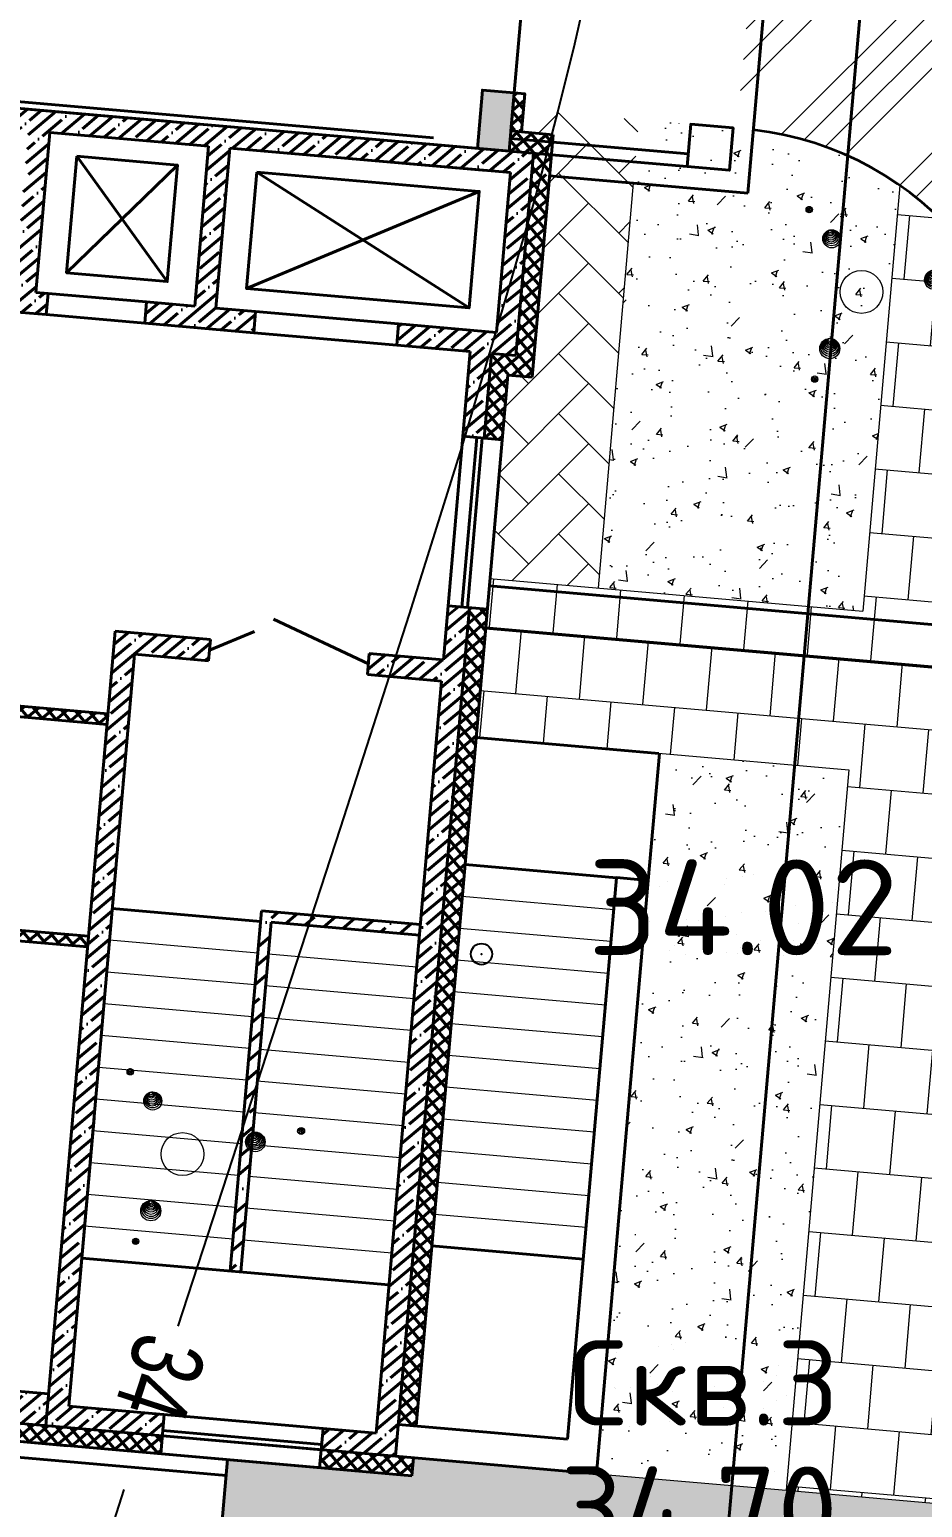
# Model space of a CAD drawing. Extents: x 8328 to 1441992, y -7354 to 642460.
# Drawn here: x 1441914.02 to 1441922.42, y 642247.84 to 642261.74 of the extents above; entities that cross this region are included whole.
import ezdxf

# ---------------------------------------------------------------- set-up
doc = ezdxf.new("R2010")
doc.units = 0
doc.header["$MEASUREMENT"] = 0
doc.header["$PDMODE"] = 32
doc.header["$PDSIZE"] = 0.2
doc.linetypes.add('CENTER', pattern=[20, 15, -1.7, 1.6, -1.7])
doc.linetypes.add('CONTI', pattern=[0])
for name, color, linetype, lineweight in [('01 - здание', 1, 'Continuous', 40), ('01-Контур', 1, 'Continuous', 40), ('02-Проезд', 5, 'Continuous', 35), ('10-Газон', 80, 'Continuous', 35), ('11-Штрих-тротуар', 40, 'Continuous', 15), ('19-дренаж', 6, 'Continuous', 40), ('19-канальяК1', 25, 'Continuous', 40), ('19-скважины', 7, 'Continuous', 30)]:
    doc.layers.add(name, color=color, linetype=linetype, lineweight=lineweight)
for name, color, linetype in [('GOR_BDEFAULT', 212, 'CONTI'), ('PI_OTD', 172, 'CONTI'), ('PI_STDEFAULT', 6, 'CONTI')]:
    doc.layers.add(name, color=color, linetype=linetype)
doc.styles.add('SHRFT', font='TXT', dxfattribs={"width": 0.9})
doc.styles.get("Standard").update_dxf_attribs({"font": 'txt.shx'})
doc.linetypes.add('Дренаж-Д', pattern='A,20,-4,["Д",Standard,S=2,R=0,X=-2,Y=-1],-2.299999999999999', length=26.3)
doc.linetypes.add('Каналья-К1', pattern='A,20,-4,["К1",Standard,S=2,R=0,X=-2,Y=-1],-2.299999999999999', length=26.3)
pattern_1 = [(44.99999999999999, (1452.385435321135, -901.8350028763524), (-0.0673519209080187, 0.0673519209080187), []), (135, (1452.385435321135, -901.8350028763524), (-0.0673519209080187, -0.0673519209080187), [])]
pattern_2 = [(44.99999999999999, (1411.031272584805, -1534.552337980829), (-0.1347038418160373, 0.1347038418160373), []), (44.99999999999999, (1411.165976485004, -1534.552337980829), (-0.1347038418160373, 0.1347038418160373), [0.238125, -0.047625, 0, -0.047625])]
pattern_3 = [(175, (0, 0), (-0.0522934456485952, -0.5977168188550473), []), (265, (0, 0), (0.2465649637789284, -0.623863541679345), [0.6, -0.6])]

# ---------------------------------------------------------------- blocks, each defined once
blk = doc.blocks.new('Прокуратура_v1')
at = {"layer": '01 - здание', "lineweight": -2, "ltscale": 100}
h = blk.add_hatch(dxfattribs=at)
h.set_pattern_fill('ANSI35', color=256, scale=0.03)
h.set_pattern_definition(pattern_2)
h.paths.add_polyline_path([(-0.1899999999441206, -3.489999999757856), (-0.4899999999906868, -3.489999999757856), (-0.4899999999906868, -3.789999999804422), (-0.1899999999441206, -3.789999999804422)])
h.paths.add_polyline_path([(-0.1899999999441206, -4.589999999850988), (-0.4899999999906868, -4.589999999850988), (-0.4899999999906868, -9.489999999757856), (-0.1899999999441206, -9.489999999757856)])
h.paths.add_polyline_path([(-0.1899999999441206, -9.489999999757856), (-0.4899999999906868, -9.489999999757856), (-0.4899999999906868, -9.839999999850988), (-0.1899999999441206, -9.839999999850988)])
h.paths.add_polyline_path([(-0.1899999999441206, -12.33999999985099), (-0.4899999999906868, -12.33999999985099), (-0.4899999999906868, -12.63999999966472), (-0.1899999999441206, -12.63999999966472)])
h.paths.add_polyline_path([(-0.1899999999441206, -15.13999999966472), (-0.4899999999906868, -15.13999999966472), (-0.4899999999906868, -15.48999999975785), (-0.1899999999441206, -15.48999999975785)])
h.paths.add_polyline_path([(-0.1899999999441206, -15.48999999975785), (-0.4899999999906868, -15.48999999975785), (-0.4899999999906868, -15.83999999985099), (-0.1899999999441206, -15.83999999985099)])
h.paths.add_polyline_path([(-0.1899999999441206, -18.33999999985099), (-0.4899999999906868, -18.33999999985099), (-0.4899999999906868, -18.63999999966472), (-0.1899999999441206, -18.63999999966472)])
h.paths.add_polyline_path([(-0.1899999999441206, -21.13999999966472), (-0.4899999999906868, -21.13999999966472), (-0.4899999999906868, -21.48999999975786), (-0.1899999999441206, -21.48999999975786)])
h.paths.add_polyline_path([(-0.1899999999441206, -21.48999999975786), (-0.4899999999906868, -21.48999999975786), (-0.4899999999906868, -21.83999999985099), (-0.1899999999441206, -21.83999999985099)])
h.paths.add_polyline_path([(-0.1899999999441206, -24.33999999985099), (-0.4899999999906868, -24.33999999985099), (-0.4899999999906868, -24.63999999966473), (-0.1899999999441206, -24.63999999966473)])
h.paths.add_polyline_path([(-0.1899999999441206, -27.13999999966473), (-0.4899999999906868, -27.13999999966473), (-0.4899999999906868, -27.48999999975786), (-0.1899999999441206, -27.48999999975786)])
h.paths.add_polyline_path([(-0.1899999999441206, -27.48999999975786), (-0.4899999999906868, -27.48999999975786), (-0.4899999999906868, -27.83999999985099), (-0.1899999999441206, -27.83999999985099)])
h.paths.add_polyline_path([(-0.1899999999441206, -30.33999999985099), (-0.4899999999906868, -30.33999999985099), (-0.4899999999906868, -30.63999999966473), (-0.1899999999441206, -30.63999999966473)])
h.paths.add_polyline_path([(-0.1899999999441206, -33.13999999966473), (-0.4899999999906868, -33.13999999966473), (-0.4899999999906868, -33.48999999975786), (-0.1899999999441206, -33.48999999975786)])
h.paths.add_polyline_path([(-0.1899999999441206, -33.48999999975786), (-0.4899999999906868, -33.48999999975786), (-0.4899999999906868, -33.83999999985099), (-0.1899999999441206, -33.83999999985099)])
h.paths.add_polyline_path([(-0.1899999999441206, -36.33999999985099), (-0.4899999999906868, -36.33999999985099), (-0.4899999999906868, -36.63999999966473), (-0.1899999999441206, -36.63999999966473)])
h.paths.add_polyline_path([(-0.1899999999441206, -39.13999999966473), (-0.4899999999906868, -39.13999999966473), (-0.4899999999906868, -39.48999999975786), (-0.1899999999441206, -39.48999999975786)])
h.paths.add_polyline_path([(-0.1899999999441206, -39.48999999975786), (-0.4899999999906868, -39.48999999975786), (-0.4899999999906868, -39.68999999971129), (-0.1899999999441206, -39.68999999971129)])
h = blk.add_hatch(dxfattribs=at)
h.set_pattern_fill('ANSI37', color=256, scale=0.03)
h.set_pattern_definition(pattern_1)
h.paths.add_polyline_path([(-0.0900000000838191, -12.33999999985099), (-0.1899999999441206, -12.33999999985099), (-0.1899999999441206, -12.63999999966472), (-0.0900000000838191, -12.63999999966472)])
h.paths.add_polyline_path([(-0.0900000000838191, -15.13999999966472), (-0.1899999999441206, -15.13999999966472), (-0.1899999999441206, -15.48999999975785), (-0.0900000000838191, -15.48999999975785)])
h.paths.add_polyline_path([(-0.0900000000838191, -15.48999999975785), (-0.1899999999441206, -15.48999999975785), (-0.1899999999441206, -15.83999999985099), (-0.0900000000838191, -15.83999999985099)])
h.paths.add_polyline_path([(-0.0900000000838191, -18.33999999985099), (-0.1899999999441206, -18.33999999985099), (-0.1899999999441206, -18.63999999966472), (-0.0900000000838191, -18.63999999966472)])
h.paths.add_polyline_path([(-0.0900000000838191, -21.13999999966472), (-0.1899999999441206, -21.13999999966472), (-0.1899999999441206, -21.48999999975786), (-0.0900000000838191, -21.48999999975786)])
h.paths.add_polyline_path([(-0.0900000000838191, -21.48999999975786), (-0.1899999999441206, -21.48999999975786), (-0.1899999999441206, -21.83999999985099), (-0.0900000000838191, -21.83999999985099)])
h.paths.add_polyline_path([(-0.0900000000838191, -24.33999999985099), (-0.1899999999441206, -24.33999999985099), (-0.1899999999441206, -24.63999999966473), (-0.0900000000838191, -24.63999999966473)])
h.paths.add_polyline_path([(-0.0900000000838191, -27.13999999966473), (-0.1899999999441206, -27.13999999966473), (-0.1899999999441206, -27.48999999975786), (-0.0900000000838191, -27.48999999975786)])
h.paths.add_polyline_path([(-0.0900000000838191, -27.48999999975786), (-0.1899999999441206, -27.48999999975786), (-0.1899999999441206, -27.83999999985099), (-0.0900000000838191, -27.83999999985099)])
h.paths.add_polyline_path([(-0.0900000000838191, -30.33999999985099), (-0.1899999999441206, -30.33999999985099), (-0.1899999999441206, -30.63999999966473), (-0.0900000000838191, -30.63999999966473)])
h.paths.add_polyline_path([(-0.0900000000838191, -33.13999999966473), (-0.1899999999441206, -33.13999999966473), (-0.1899999999441206, -33.48999999975786), (-0.0900000000838191, -33.48999999975786)])
h.paths.add_polyline_path([(-0.0900000000838191, -33.48999999975786), (-0.1899999999441206, -33.48999999975786), (-0.1899999999441206, -33.83999999985099), (-0.0900000000838191, -33.83999999985099)])
h.paths.add_polyline_path([(-0.0900000000838191, -36.33999999985099), (-0.1899999999441206, -36.33999999985099), (-0.1899999999441206, -36.63999999966473), (-0.0900000000838191, -36.63999999966473)])
h.paths.add_polyline_path([(-0.0900000000838191, -39.13999999966473), (-0.1899999999441206, -39.13999999966473), (-0.1899999999441206, -39.48999999975786), (-0.0900000000838191, -39.48999999975786)])
h = blk.add_hatch(dxfattribs=at)
h.set_pattern_fill('ANSI35', color=256, scale=0.03)
h.set_pattern_definition(pattern_2)
h.paths.add_polyline_path([(-7.110000000102445, -39.68999999971129), (-7.310000000055879, -39.68999999971129), (-7.310000000055879, -39.48999999975786), (-7.510000000009313, -39.48999999975786), (-7.510000000009313, -39.88999999966472), (-7.110000000102445, -39.88999999966472)])
h.paths.add_polyline_path([(-7.310000000055879, -33.68999999971129), (-7.310000000055879, -33.48999999975786), (-7.510000000009313, -33.48999999975786), (-7.510000000009313, -36.15856306022033), (-7.510000000009313, -39.48999999975786), (-7.310000000055879, -39.48999999975786), (-7.310000000055879, -39.28999999980442)])
h.paths.add_polyline_path([(-3.72137446841225, -39.68999999971129), (-4.709999999962747, -39.68999999971129), (-7.110000000102445, -39.68999999971129), (-7.110000000102445, -39.88999999966472), (-4.709999999962747, -39.88999999966472), (-4.709999999962747, -41.59999999962747), (-4.395000000018626, -41.59999999962747), (-4.395000000018626, -41.39999999967403), (-4.510000000009313, -41.39999999967403), (-4.510000000009313, -39.88999999966472), (-3.649618527386337, -39.88999999966472)])
h.paths.add_polyline_path([(-2.810000000055879, -39.88999999966472), (-2.519470507046207, -39.88999999966472), (-2.59122644807212, -39.68999999971129), (-3.72137446841225, -39.68999999971129), (-3.649618527386337, -39.88999999966472), (-3.010000000009313, -39.88999999966472), (-3.010000000009313, -41.39999999967403), (-3.465000000083819, -41.39999999967403), (-3.465000000083819, -41.59999999962747), (-2.435000000055879, -41.59999999962747), (-2.435000000055879, -41.39999999967403), (-2.810000000055879, -41.39999999967403)])
h.paths.add_polyline_path([(0.0400000000372529, -39.68999999971129), (-0.1899999999441206, -39.68999999971129), (-0.7099999999627471, -39.68999999971129), (-0.7099999999627471, -39.88999999966472), (-0.159999999916181, -39.88999999966472), (-0.159999999916181, -41.39999999967403), (-0.7099999999627471, -41.39999999967403), (-0.7099999999627471, -41.59999999962747), (-0.3899999998975545, -41.59999999962747), (-0.3899999998975545, -42.39999999967404), (-0.1899999999441206, -42.39999999967404), (-0.1899999999441206, -41.59999999962747), (0.0400000000372529, -41.59999999962747)])
h.paths.add_polyline_path([(-0.7099999999627471, -41.39999999967403), (-1.084999999962747, -41.39999999967403), (-1.084999999962747, -41.59999999962747), (-0.7099999999627471, -41.59999999962747)])
h.paths.add_polyline_path([(-3.323258484480902, -40.94816185208038), (-2.837544198613613, -40.94816185208038), (-2.837544198613613, -40.64816185203381), (-3.323258484480902, -40.64816185203381)], flags=25)
h = blk.add_hatch(dxfattribs=at)
h.set_pattern_fill('ANSI37', color=256, scale=0.03)
h.set_pattern_definition(pattern_1)
h.paths.add_polyline_path([(0.2099999999627471, -39.49999999976717), (-0.1899999999441206, -39.49999999976717), (-0.1899999999441206, -39.56999999983236), (0.2099999999627471, -39.56999999983236)])
h.paths.add_polyline_path([(0.2099999999627471, -39.56999999983236), (-0.1899999999441206, -39.56999999983236), (-0.1899999999441206, -39.68999999971129), (0.2099999999627471, -39.68999999971129)])
h.paths.add_polyline_path([(0.2099999999627471, -39.68999999971129), (0.0400000000372529, -39.68999999971129), (0.0400000000372529, -41.59999999962747), (-0.1899999999441206, -41.59999999962747), (-0.1899999999441206, -42.39999999967404), (-0.0200000000186265, -42.39999999967404), (-0.0200000000186265, -41.78999999957158), (0.2099999999627471, -41.78999999957158), (0.2099999999627471, -39.91923068882897, -0.3801604565018359), (0.1769016103353351, -39.88198990700766, -0.3801604565017774), (0.2099999999627471, -39.84474912518635)])
h.paths.add_polyline_path([(-0.0200000000186265, -43.99999999976716), (-0.1899999999441206, -43.99999999976716), (-0.1899999999441206, -45.48999999975785), (-0.0200000000186265, -45.48999999975785)])
h.paths.add_polyline_path([(-0.0200000000186265, -45.48999999975785), (-0.1899999999441206, -45.48999999975785), (-0.1899999999441206, -51.48999999975785), (-0.0200000000186265, -51.48999999975785)])
h.paths.add_polyline_path([(-0.0200000000186265, -51.48999999975785), (-0.1899999999441206, -51.48999999975785), (-0.1899999999441206, -51.70999999972991), (-0.0200000000186265, -51.70999999972991)])
h = blk.add_hatch(dxfattribs=at)
h.set_pattern_fill('ANSI37', color=256, scale=0.03)
h.set_pattern_definition([(44.99999999999999, (1411.031272584805, -1534.552337980829), (-0.0673519209080187, 0.0673519209080187), []), (135, (1411.031272584805, -1534.552337980829), (-0.0673519209080187, -0.0673519209080187), [])])
h.paths.add_polyline_path([(-12.81000000005588, -39.68999999971129), (-12.90999999991618, -39.68999999971129), (-12.90999999991618, -42.69037038972601), (-12.81000000005588, -42.69037038972601)])
h.paths.add_polyline_path([(-12.81000000005588, -43.69037038972601), (-12.90999999991618, -43.69037038972601), (-12.90999999991618, -45.18999999971129), (-13.01000000000931, -45.18999999971129), (-13.01000000000931, -45.28999999980442), (-12.81000000005588, -45.28999999980442)])
h.paths.add_polyline_path([(-13.01000000000931, -45.18999999971129), (-17.01000000000931, -45.18999999971129), (-17.01000000000931, -45.28999999980442), (-16.81000000005588, -45.28999999980442), (-13.20999999996274, -45.28999999980442), (-13.01000000000931, -45.28999999980442)])
h.paths.add_polyline_path([(-14.40999999991618, -47.58999999985099), (-17.01000000000931, -47.58999999985099), (-17.01000000000931, -47.68999999971129), (-14.40999999991618, -47.68999999971129)])
h.paths.add_polyline_path([(-13.22999885980971, -47.59903992316686), (-13.51000000000931, -47.58999999985099), (-13.51000000000931, -47.68999999971129), (-13.33914160379208, -47.68999999971129, -0.3620737559962837)])
h.paths.add_polyline_path([(-12.81000000005588, -47.08999999985098), (-12.90999999991618, -47.08999999985098), (-12.90999999991618, -47.68999999971129), (-12.81000000005588, -47.68999999971129)])
h.paths.add_polyline_path([(-3.489999999990686, -45.28999999980442), (-6.90999999991618, -45.28999999980442), (-6.90999999991618, -45.38999999966472), (-3.489999999990686, -45.38999999966472)])
h.paths.add_polyline_path([(-7.209999999962747, -45.68999999971128), (-7.310000000055879, -45.68999999971128), (-7.310000000055879, -47.48999999975786), (-7.110000000102445, -47.48999999975786), (-7.110000000102445, -47.38999999966472), (-7.209999999962747, -47.38999999966472)])
h.paths.add_polyline_path([(-3.489999999990686, -47.38999999966472), (-6.010000000009313, -47.38999999966472), (-6.010000000009313, -47.48999999975786), (-3.489999999990686, -47.48999999975786)])
h = blk.add_hatch(dxfattribs=at)
h.set_pattern_fill('ANSI35', color=256, scale=0.03)
h.set_pattern_definition(pattern_2)
h.paths.add_polyline_path([(-2.59122644807212, -39.68999999971129), (-2.519470507046207, -39.88999999966472), (-0.7099999999627471, -39.88999999966472), (-0.7099999999627471, -39.68999999971129)])
h = blk.add_hatch(dxfattribs=at)
h.set_pattern_fill('ANSI35', color=256, scale=0.03)
h.set_pattern_definition(pattern_2)
h.paths.add_polyline_path([(-2.590000000083819, -44.50999999977648), (-3.489999999990686, -44.50999999977648), (-3.489999999990686, -45.48999999975785), (-3.290000000037252, -45.48999999975785), (-3.290000000037252, -44.70999999972991), (-2.590000000083819, -44.70999999972991)])
h.paths.add_polyline_path([(-0.7099999999627471, -44.50999999977648), (-1.090000000083819, -44.50999999977648), (-1.090000000083819, -44.70999999972991), (-0.7099999999627471, -44.70999999972991)])
h.paths.add_polyline_path([(-0.1899999999441206, -43.99999999976716), (-0.3899999998975545, -43.99999999976716), (-0.3899999998975545, -44.50999999977648), (-0.7099999999627471, -44.50999999977648), (-0.7099999999627471, -44.70999999972991), (-0.3899999998975545, -44.70999999972991), (-0.3899999998975545, -45.48999999975785), (-0.1899999999441206, -45.48999999975785)])
h.paths.add_polyline_path([(-0.1899999999441206, -45.48999999975785), (-0.3899999998975545, -45.48999999975785), (-0.3899999998975545, -51.48999999975785), (-0.1899999999441206, -51.48999999975785)])
h.paths.add_polyline_path([(-3.290000000037252, -45.48999999975785), (-3.489999999990686, -45.48999999975785), (-3.489999999990686, -51.48999999975785), (-3.290000000037252, -51.48999999975785), (-3.290000000037252, -49.08999999985098)])
h.paths.add_polyline_path([(-2.389999999897554, -51.80999999959022), (-3.290000000037252, -51.80999999959022), (-3.290000000037252, -51.48999999975785), (-3.489999999990686, -51.48999999975785), (-3.489999999990686, -52.00999999977648), (-3.290000000037252, -52.00999999977648), (-2.389999999897554, -52.00999999977648)])
h.paths.add_polyline_path([(-0.7099999999627471, -51.80999999959022), (-0.8899999998975545, -51.80999999959022), (-0.8899999998975545, -52.00999999977648), (-0.7099999999627471, -52.00999999977648)])
h.paths.add_polyline_path([(-0.1899999999441206, -51.48999999975785), (-0.3899999998975545, -51.48999999975785), (-0.3899999998975545, -51.80999999959022), (-0.7099999999627471, -51.80999999959022), (-0.7099999999627471, -52.00999999977648), (-0.1899999999441206, -52.00999999977648)])
h = blk.add_hatch(dxfattribs=at)
h.set_pattern_fill('ANSI35', color=256, scale=0.04)
h.set_pattern_definition([(44.99999999999999, (1411.031272584805, -1534.552337980829), (-0.179605122421383, 0.1796051224213831), []), (44.99999999999999, (1411.210877784761, -1534.552337980829), (-0.179605122421383, 0.1796051224213831), [0.3175000000000001, -0.0635, 0, -0.0635])])
h.paths.add_polyline_path([(-1.790000000037252, -47.10999999963678), (-0.7099999999627471, -47.10999999963678), (-0.7099999999627471, -47.00999999977648), (-1.889999999897554, -47.00999999977648), (-1.889999999897554, -48.95285714254715), (-1.790000000037252, -48.90999999968335)])
h.paths.add_polyline_path([(-0.3899999998975545, -47.00999999977648), (-0.7099999999627471, -47.00999999977648), (-0.7099999999627471, -47.10999999963678), (-0.3899999998975545, -47.10999999963678)])
h.paths.add_polyline_path([(-1.790000000037252, -48.90999999968335), (-1.889999999897554, -48.95285714254715), (-1.889999999897554, -50.40999999968335), (-1.790000000037252, -50.40999999968335)])
h = blk.add_hatch(dxfattribs=at)
h.set_pattern_fill('ANSI35', color=256, scale=0.03)
h.set_pattern_definition(pattern_2)
h.paths.add_polyline_path([(-4.209970790660008, -51.70999999972991), (-4.209970790660008, -52.00999999977648), (-3.489999999990686, -52.00999999977648), (-3.489999999990686, -51.70999999972991)])
h.paths.add_polyline_path([(-6.009970790473744, -52.00999999977648), (-6.009970790473744, -51.70999999972991), (-7.110000000102445, -51.70999999972991), (-7.110000000102445, -52.00999999977648)])
h.paths.add_polyline_path([(-7.310000000055879, -52.00999999977648), (-7.110000000102445, -52.00999999977648), (-7.110000000102445, -51.70999999972991), (-7.310000000055879, -51.70999999972991)])
h = blk.add_hatch(dxfattribs=at)
h.set_pattern_fill('ANSI37', color=256, scale=0.03)
h.set_pattern_definition(pattern_1)
h.paths.add_polyline_path([(-0.0200000000186265, -52.00999999977648), (-0.1899999999441206, -52.00999999977648), (-0.7099999999627471, -52.00999999977648), (-0.7099999999627471, -52.17999999970198), (-0.0200000000186265, -52.17999999970198)])
h.paths.add_polyline_path([(-0.7099999999627471, -52.00999999977648), (-0.8899999998975545, -52.00999999977648), (-0.8899999998975545, -52.17999999970198), (-0.7099999999627471, -52.17999999970198)])
h.paths.add_polyline_path([(-2.389999999897554, -52.00999999977648), (-3.290000000037252, -52.00999999977648), (-4.209970790660008, -52.00999999977648), (-4.209970790660008, -52.17999999970198), (-2.389999999897554, -52.17999999970198)])
h.paths.add_polyline_path([(-6.009970790473744, -52.00999999977648), (-7.110000000102445, -52.00999999977648), (-7.110000000102445, -52.17999999970198), (-6.009970790473744, -52.17999999970198)])
h.paths.add_polyline_path([(-7.110000000102445, -52.00999999977648), (-7.310000000055879, -52.00999999977648), (-7.310000000055879, -52.17999999970198), (-7.110000000102445, -52.17999999970198)])
at = {"layer": '01 - здание', "ltscale": 100}
for p, q in [((2.080000000074505, -39.88999999966472), (2.080000000074505, -9.090257353847846)), ((0.2099999999627471, -39.49999999976717), (-0.1899999999441206, -39.49999999976717)), ((1.489999999990686, -39.56999999983236), (-0.1899999999441206, -39.56999999983236)), ((0.2099999999627471, -39.49999999976717), (0.2099999999627471, -41.78999999957158)), ((-6.847000000067055, -39.62699999962934), (-0.9099999999161809, -39.62699999962934)), ((1.489999999990686, -39.68999999971129), (-0.1899999999441206, -39.68999999971129)), ((-3.010000000009313, -39.88999999966472), (-4.510000000009313, -39.88999999966472)), ((-3.010000000009313, -39.88999999966472), (-4.510000000009313, -39.88999999966472)), ((-4.510000000009313, -39.88999999966472), (-4.510000000009313, -41.39999999967403)), ((-3.010000000009313, -39.88999999966472), (-3.010000000009313, -41.39999999967403)), ((-0.159999999916181, -39.88999999966472), (-2.810000000055879, -39.88999999966472)), ((-2.810000000055879, -39.88999999966472), (-2.810000000055879, -41.39999999967403)), ((-0.159999999916181, -39.88999999966472), (-0.159999999916181, -41.39999999967403)), ((0.2099999999627471, -39.88999999966472), (2.080000000074505, -39.88999999966472)), ((-4.395000000018626, -41.39999999967403), (-4.510000000009313, -41.39999999967403)), ((-4.395000000018626, -41.39999999967403), (-4.395000000018626, -41.59999999962747)), ((-3.010000000009313, -41.39999999967403), (-3.465000000083819, -41.39999999967403)), ((-3.465000000083819, -41.39999999967403), (-3.465000000083819, -41.59999999962747)), ((-2.435000000055879, -41.39999999967403), (-2.810000000055879, -41.39999999967403)), ((-2.435000000055879, -41.39999999967403), (-2.435000000055879, -41.59999999962747)), ((-0.159999999916181, -41.39999999967403), (-1.084999999962747, -41.39999999967403)), ((-1.084999999962747, -41.39999999967403), (-1.084999999962747, -41.59999999962747)), ((-4.395000000018626, -41.59999999962747), (-4.709999999962747, -41.59999999962747)), ((-2.435000000055879, -41.59999999962747), (-3.465000000083819, -41.59999999962747)), ((-0.3899999998975545, -41.59999999962747), (-1.084999999962747, -41.59999999962747)), ((-0.3899999998975545, -41.59999999962747), (-0.3899999998975545, -44.50999999977648)), ((-0.0200000000186265, -41.78999999957158), (-0.0200000000186265, -51.70999999972991)), ((0.2099999999627471, -41.78999999957158), (-0.0200000000186265, -41.78999999957158)), ((0.2099999999627471, -41.78999999957158), (-0.0200000000186265, -41.78999999957158)), ((-0.3899999998975545, -42.39999999967404), (-0.0200000000186265, -42.39999999967404)), ((-0.3899999998975545, -43.99999999976716), (-0.0200000000186265, -43.99999999976716)), ((-0.3899999998975545, -43.99999999976716), (-0.0200000000186265, -43.99999999976716)), ((-3.489999999990686, -44.50999999977648), (-3.489999999990686, -52.00999999977648)), ((-2.590000000083819, -44.50999999977648), (-3.489999999990686, -44.50999999977648)), ((-2.590000000083819, -44.70999999972991), (-2.590000000083819, -44.50999999977648)), ((-0.3899999998975545, -44.50999999977648), (-1.090000000083819, -44.50999999977648)), ((-1.090000000083819, -44.70999999972991), (-1.090000000083819, -44.50999999977648)), ((-3.290000000037252, -44.70999999972991), (-3.290000000037252, -51.48999999975785)), ((-2.590000000083819, -44.70999999972991), (-3.290000000037252, -44.70999999972991)), ((-0.3899999998975545, -44.70999999972991), (-1.090000000083819, -44.70999999972991)), ((-0.3899999998975545, -44.70999999972991), (-0.3899999998975545, -51.80999999959022)), ((-0.0200000000186265, -45.20999999972992), (1.706449571996927, -45.20999999972992)), ((1.709999999962747, -46.40999999968335), (1.709999999962747, -45.20999999972992)), ((-0.0200000000186265, -46.40999999968335), (1.40999999991618, -46.40999999968335)), ((1.40999999991618, -46.40869544446468), (1.709999999962747, -46.40869544446468)), ((1.40999999991618, -46.40999999968335), (1.40999999991618, -51.70999999972991)), ((1.709999999962747, -46.40869544446468), (1.709999999962747, -52.00999999977648)), ((-3.290000000037252, -49.08999999985098), (-3.290000000037252, -51.80999999959022)), ((-3.489999999990686, -51.70999999972991), (-7.310000000055879, -51.70999999972991)), ((-3.290000000037252, -51.80999999959022), (-0.3899999998975545, -51.80999999959022)), ((-2.389999999897554, -51.80999999959022), (-2.389999999897554, -52.17999999970198)), ((-0.8899999998975545, -51.80999999959022), (-0.8899999998975545, -52.17999999970198)), ((-0.1899999999441206, -51.70999999972991), (1.40999999991618, -51.70999999972991)), ((-0.1899999999441206, -52.00999999977648), (1.709999999962747, -52.00999999977648)), ((-0.0200000000186265, -52.00999999977648), (-0.0200000000186265, -52.17999999970198)), ((-7.310000000055879, -52.17999999970198), (-3.270000000018626, -52.17999999970198)), ((-6.760000000009313, -52.17999999970198), (-0.5100000000093133, -52.17999999970198)), ((-3.099999999860301, -52.17999999970198), (-0.0200000000186265, -52.17999999970198)), ((-1.760000000009313, -52.17999999970198), (-1.760000000009313, -53.47999999974854)), ((-6.760000000009313, -52.32999999960885), (-1.760000000009313, -52.32999999960885))]:
    blk.add_line(p, q, dxfattribs=at)
at = {"layer": '01 - здание', "lineweight": -2, "ltscale": 100}
for p, q in [((-0.1899999999441206, -36.63999999966473), (-0.1899999999441206, -39.13999999966473)), ((-0.1899999999441206, -39.68999999971129), (-7.310000000055879, -39.68999999971129)), ((0.0400000000372529, -39.68999999971129), (-4.709999999962747, -39.68999999971129)), ((-4.380000000121071, -39.68999999971129), (-2.785749440779909, -39.68999999971129)), ((-3.380000000121071, -39.68999999971129), (-4.380000000121071, -39.68999999971129)), ((-4.380000000121071, -39.68999999971129), (-2.785749440779909, -39.68999999971129)), ((0.0400000000372529, -39.68999999971129), (0.0400000000372529, -41.59999999962747)), ((-0.3899999998975545, -39.88999999966472), (-2.810000000055879, -39.88999999966472)), ((-4.395000000018626, -41.39999999967403), (-3.465000000083819, -41.39999999967403)), ((-2.435000000055879, -41.39999999967403), (-1.084999999962747, -41.39999999967403)), ((-4.395000000018626, -41.59999999962747), (-3.465000000083819, -41.59999999962747)), ((-2.435000000055879, -41.59999999962747), (-1.084999999962747, -41.59999999962747)), ((0.0400000000372529, -41.59999999962747), (-0.1899999999441206, -41.59999999962747)), ((-0.1899999999441206, -41.59999999962747), (-0.1899999999441206, -42.39999999967404)), ((0.0400000000372529, -41.59999999962747), (-0.1899999999441206, -41.59999999962747)), ((-0.1899999999441206, -41.59999999962747), (-0.1899999999441206, -42.39999999967404)), ((-0.0200000000186265, -42.39999999967404), (-0.0200000000186265, -41.78999999957158)), ((-0.0200000000186265, -42.39999999967404), (-0.0200000000186265, -41.78999999957158)), ((-0.3899999998975545, -42.39999999967404), (-0.0200000000186265, -42.39999999967404)), ((-0.2597554419189691, -42.39999999967404), (-0.2597554419189691, -43.99999999976716)), ((-0.2597554419189691, -42.39999999967404), (-0.2597554419189691, -43.99999999976716)), ((-0.2074274215847254, -42.39999999967404), (-0.2074274215847254, -43.99999999976716)), ((-0.2074274215847254, -42.39999999967404), (-0.2074274215847254, -43.99999999976716)), ((-0.1899999999441206, -43.99999999976716), (-0.1899999999441206, -52.00999999977648)), ((-1.090000000083819, -44.60999999963678), (-2.01744402735494, -44.26747841434553)), ((-2.590000000083819, -44.60999999963678), (-2.183041747892275, -44.39990170719101)), ((-6.90999999991618, -45.28999999980442), (-3.489999999990686, -45.28999999980442)), ((-6.90999999991618, -45.38999999966472), (-3.489999999990686, -45.38999999966472)), ((-3.290000000037252, -47.10999999963678), (-1.889999999897554, -47.10999999963678)), ((-1.889999999897554, -47.00999999977648), (-1.889999999897554, -50.40999999968335)), ((-1.889999999897554, -47.00999999977648), (-0.3899999998975545, -47.00999999977648)), ((-1.790000000037252, -47.10999999963678), (-1.790000000037252, -50.40999999968335)), ((-1.790000000037252, -47.10999999963678), (-0.3899999998975545, -47.10999999963678)), ((-0.3899999998975545, -47.10999999963678), (-1.790000000037252, -47.10999999963678)), ((-6.010000000009313, -47.38999999966472), (-3.489999999990686, -47.38999999966472)), ((-6.010000000009313, -47.38999999966472), (-3.489999999990686, -47.38999999966472)), ((-6.010000000009313, -47.48999999975786), (-3.489999999990686, -47.48999999975786)), ((-0.0200000000186265, -50.00999999977648), (1.40999999991618, -50.00999999977648)), ((-3.290000000037252, -50.40999999968335), (-0.3899999998975545, -50.40999999968335)), ((-2.389999999897554, -51.95999999972992), (-0.8899999998975545, -51.95999999972992)), ((-7.310000000055879, -52.00999999977648), (-3.290000000037252, -52.00999999977648)), ((-3.290000000037252, -52.00999999977648), (-0.1899999999441206, -52.00999999977648)), ((-2.389999999897554, -52.00999999977648), (-0.8899999998975545, -52.00999999977648))]:
    blk.add_line(p, q, dxfattribs=at)
at = {"layer": '01 - здание', "linetype": 'CENTER', "ltscale": 50}
for p, q in [((-4.23765798471868, -40.0921161333099), (-3.287657984765246, -41.1921161331702)), ((-3.287657984765246, -40.0921161333099), (-4.23765798471868, -41.1921161331702)), ((-2.537657984765246, -40.0921161333099), (-0.4376579846721143, -41.1921161331702)), ((-0.4376579846721143, -40.0921161333099), (-2.537657984765246, -41.1921161331702))]:
    blk.add_line(p, q, dxfattribs=at)
at = {"layer": '01 - здание', "lineweight": 15, "ltscale": 100}
for p, q in [((-0.0200000000186265, -46.70999999972991), (1.40999999991618, -46.70999999972991)), ((-0.0200000000186265, -47.00999999977648), (1.40999999991618, -47.00999999977648)), ((-0.0200000000186265, -47.30999999959021), (1.40999999991618, -47.30999999959021)), ((-1.889999999897554, -47.40999999968335), (-3.290000000037252, -47.40999999968335)), ((-0.3899999998975545, -47.40999999968335), (-1.790000000037252, -47.40999999968335)), ((-0.0200000000186265, -47.60999999963678), (1.40999999991618, -47.60999999963678)), ((-1.889999999897554, -47.70999999972992), (-3.290000000037252, -47.70999999972992)), ((-0.3899999998975545, -47.70999999972992), (-1.790000000037252, -47.70999999972992)), ((-0.0200000000186265, -47.90999999968335), (1.40999999991618, -47.90999999968335)), ((-1.889999999897554, -48.00999999977648), (-3.290000000037252, -48.00999999977648)), ((-0.3899999998975545, -48.00999999977648), (-1.790000000037252, -48.00999999977648)), ((-0.0200000000186265, -48.20999999972992), (1.40999999991618, -48.20999999972992)), ((-1.889999999897554, -48.30999999959022), (-3.290000000037252, -48.30999999959022)), ((-0.3899999998975545, -48.30999999959022), (-1.790000000037252, -48.30999999959022)), ((-1.889999999897554, -48.60999999963678), (-3.290000000037252, -48.60999999963678)), ((-0.3899999998975545, -48.60999999963678), (-1.790000000037252, -48.60999999963678)), ((-0.0200000000186265, -48.50999999977648), (1.40999999991618, -48.50999999977648)), ((-1.889999999897554, -48.90999999968335), (-3.290000000037252, -48.90999999968335)), ((-0.3899999998975545, -48.90999999968335), (-1.790000000037252, -48.90999999968335)), ((-0.0200000000186265, -48.80999999959022), (1.40999999991618, -48.80999999959022)), ((-0.0200000000186265, -49.10999999963678), (1.40999999991618, -49.10999999963678)), ((-1.889999999897554, -49.20999999972991), (-3.290000000037252, -49.20999999972991)), ((-0.3899999998975545, -49.20999999972991), (-1.790000000037252, -49.20999999972991)), ((-0.0200000000186265, -49.40999999968335), (1.40999999991618, -49.40999999968335)), ((-1.889999999897554, -49.50999999977648), (-3.290000000037252, -49.50999999977648)), ((-0.3899999998975545, -49.50999999977648), (-1.790000000037252, -49.50999999977648)), ((-0.0200000000186265, -49.70999999972992), (1.40999999991618, -49.70999999972992)), ((-1.889999999897554, -49.80999999959021), (-3.290000000037252, -49.80999999959021)), ((-0.3899999998975545, -49.80999999959021), (-1.790000000037252, -49.80999999959021)), ((-1.889999999897554, -50.10999999963678), (-3.290000000037252, -50.10999999963678)), ((-0.3899999998975545, -50.10999999963678), (-1.790000000037252, -50.10999999963678))]:
    blk.add_line(p, q, dxfattribs=at)
at = {"layer": '01 - здание', "ltscale": 100}
for points in [[(-0.4899999999906868, -39.68999999971129), (-0.4899999999906868, -39.13999999966473), (-0.1899999999441206, -39.13999999966473), (-0.1899999999441206, -39.68999999971129)], [(1.489999999990686, -39.68999999971129), (1.489999999990686, -39.28999999980442), (1.889999999897554, -39.28999999980442), (1.889999999897554, -39.68999999971129), (1.489999999990686, -39.68999999971129)]]:
    blk.add_lwpolyline(points, dxfattribs=at)
blk.add_lwpolyline([(-0.0900000000838191, -39.49999999976717), (-0.1899999999441206, -39.49999999976717), (-0.1899999999441206, -39.13999999966473), (-0.0900000000838191, -39.13999999966473)], close=True, dxfattribs=at)
at = {"layer": '01 - здание', "linetype": 'Continuous', "ltscale": 50}
for points in [[(-4.23765798471868, -40.0921161333099), (-3.287657984765246, -40.0921161333099), (-3.287657984765246, -41.1921161331702), (-4.23765798471868, -41.1921161331702), (-4.23765798471868, -40.0921161333099)], [(-2.537657984765246, -40.0921161333099), (-0.4376579846721143, -40.0921161333099), (-0.4376579846721143, -41.1921161331702), (-2.537657984765246, -41.1921161331702), (-2.537657984765246, -40.0921161333099)]]:
    blk.add_lwpolyline(points, dxfattribs=at)
blk = doc.blocks.new('A$C53CB0419')
at = {"lineweight": 9}
for centre, radius in [((-0.4913729999989301, 0.7742269999998826), 0.029966), ((-0.4923319999998057, 0.7794990000002145), 0.024754), ((-0.4947290000000067, 0.784295999999813), 0.019393), ((-0.4971260000002076, 0.7886090000010882), 0.014478), ((-0.5000019999988581, 0.7943599999998697), 0.008068), ((-0.2793700000001991, 0.4999769999994897), 0.085232), ((-0.2813790000000154, 0.5099050000007992), 0.075138), ((-0.2839519999997719, 0.518486999999368), 0.066179), ((-0.2865279999987251, 0.5270689999997558), 0.057219), ((-0.2891020000006392, 0.5356540000011591), 0.048256), ((-0.2908189999998285, 0.5450909999999567), 0.038735), ((-0.2916769999992539, 0.5553920000002109), 0.028774), ((-0.2933929999999236, 0.5622550000007323), 0.021809), ((-0.2968259999997826, 0.5699800000002142), 0.013361), ((0, 0), 0.201936), ((0.685724000000846, 0.1146810000009282), 0.09179), ((0.6848320000008244, 0.1237959999998566), 0.082873), ((0.6809990000001563, 0.1301839999996446), 0.075587), ((0.6784449999995559, 0.1384880000005069), 0.066901), ((0.6752480000013747, 0.1467950000005658), 0.05801), ((0.6733340000009777, 0.1557360000006156), 0.048927), ((0.6720550000009098, 0.164678000001004), 0.040103), ((0.6707790000000386, 0.1736209999999119), 0.031398), ((0.6695010000003095, 0.1806510000005801), 0.024582), ((0.6669469999997091, 0.1876750000010361), 0.017275), ((0.6637529999989056, 0.193424999999479), 0.010745), ((1.116380999999819, 0.2164630000006582), 0.032863), ((1.121782000000166, 0.2198050000006333), 0.026938), ((1.12629299999935, 0.2252210000006016), 0.019925), ((1.132610000000568, 0.2288289999996778), 0.013858), ((1.135315999999875, 0.2342420000004495), 0.007895), ((-0.2982690000008006, -0.5329120000005787), 0.094941), ((-0.2973910000000615, -0.5220840000001772), 0.084179), ((-0.2954210000007151, -0.5122289999999339), 0.074517), ((-0.2973910000000615, -0.5023769999988872), 0.064526), ((-0.2964059999994788, -0.492523999999321), 0.054821), ((-0.2954210000007151, -0.4826689999990777), 0.0452), ((-0.2944360000001325, -0.4747879999995348), 0.037655), ((-0.2934499999992113, -0.4659200000005513), 0.029377), ((-0.2954210000007151, -0.4590229999994336), 0.022214), ((-0.2993609999994078, -0.4521239999994578), 0.014465), ((-0.4394999999985885, -0.8198649999994813), 0.029599), ((-0.4441559999995662, -0.8249259999993228), 0.022843), ((-0.4482120000011492, -0.8289829999994253), 0.017218), ((-0.4522679999990942, -0.8320249999997031), 0.012175), ((-0.4563230000003387, -0.8350659999996423), 0.007172)]:
    blk.add_circle(centre, radius, dxfattribs=at)

msp = doc.modelspace()

# ---------------------------------------------------------------- hatches: boundary and pattern name
at = {"layer": '10-Газон', "linetype": 'Continuous', "lineweight": 15}
h = msp.add_hatch(dxfattribs=at)
h.set_pattern_fill('CROSS', color=256, scale=2.5, style=0)
h.set_pattern_definition([(0, (0, 0), (0.625, 0.625), [0.3125, -0.9375]), (90, (0.15625, -0.15625), (-0.625, 0.625), [0.3125, -0.9375])])
edge = h.paths.add_edge_path()
edge.add_arc((1441893.814955298, 642336.416228772), 3.499999999808209, 85.01542902805281, 175.0154292211298)
edge.add_line((1441890.328191836, 642336.7203349296), (1441886.270546822, 642290.1969481661))
edge.add_line((1441886.270546822, 642290.1969481661), (1441888.089208138, 642288.0307369553))
edge.add_line((1441888.089208138, 642288.0307369553), (1441884.717974163, 642249.3774734157))
edge.add_line((1441884.717974163, 642249.3774734157), (1441883.79339742, 642238.7766343994))
edge.add_line((1441883.79339742, 642238.7766343994), (1441868.215256256, 642227.5713561988))
edge.add_line((1441868.215256256, 642227.5713561988), (1441887.097888494, 642236.3826636059))
edge.add_line((1441887.097888494, 642236.3826636059), (1441888.204737627, 642249.0733672589))
edge.add_line((1441888.204737627, 642249.0733672589), (1441891.749746548, 642289.7190670616))
edge.add_line((1441891.749746548, 642289.7190670616), (1441889.757310284, 642289.8928420088))
edge.add_line((1441889.757310284, 642289.8928420088), (1441893.81495533, 642336.4162287454))
edge.add_line((1441893.81495533, 642336.4162287454), (1441916.329485089, 642334.4525718663))
edge.add_line((1441916.329485089, 642334.4525718663), (1441894.119061468, 642339.9029922335))
h = msp.add_hatch(dxfattribs=at)
h.set_pattern_fill('AR-CONC', color=256, scale=0.1, style=0)
h.set_pattern_definition([(50, (0, 0), (0.7172601826007536, -0.0627521349825951), [0.075, -0.825]), (355, (0, 0), (-0.138751333613, 0.752192133700012), [0.06, -0.6600000000000001]), (100.45144446, (0.059771681, -0.005229344), (0.578508846727112, 0.6894399909686296), [0.063740192, -0.7011421119999999]), (46.18420000000001, (0, 0.2), (1.067241330671572, -0.1655192807930765), [0.1125, -1.237499999999999]), (96.63563549000003, (0.088936745, 0.186206693), (0.9346619456742284, 0.9741186007745504), [0.095610342, -1.051713759999999]), (351.18416399, (0, 0.2), (0.9346619450547731, 0.9741186002699901), [0.09, -0.9900000009999999]), (21, (0.1, 0.15), (0.5969070521184618, -0.4026188906653389), [0.075, -0.825]), (326, (0.1, 0.15), (0.2433153319215817, 0.7251500450468531), [0.06, -0.6600000000000001]), (71.45144474, (0.149742254, 0.116448426), (0.8402223767299711, 0.3225311528063539), [0.06374019, -0.701142112]), (37.5, (0, 0), (0.0121598553172907, 0.3328938538313115), [0, -0.6520000000000001, 0, -0.6700000000000002, 0, -0.6625000000000001]), (7.499999999999999, (0, 0), (0.2630695374421486, 0.3944117118823602), [0, -0.382, 0, -0.637, 0, -0.2525]), (327.5, (-0.223, 0), (0.533822436172409, -0.0225548717343798), [0, -0.25, 0, -0.7800000000000001, 0, -1.034999999999999]), (317.5, (-0.323, 0), (0.5831861693423863, 0.1001049823323177), [0, -0.325, 0, -0.518, 0, -0.735])])
edge = h.paths.add_edge_path()
edge.add_line((1441919.750506075, 642260.8871131768), (1441919.366463443, 642256.483829032))
edge.add_line((1441919.366463443, 642256.483829032), (1441921.857008773, 642256.2666103491))
edge.add_line((1441921.857008773, 642256.2666103491), (1441922.206129263, 642260.2694907279))
edge.add_arc((1441920.486061787, 642257.8115713064), 3.000000000443113, 55.01542925285131, 85.01542924339356)
edge.add_line((1441920.746724207, 642260.8002257035), (1441919.750506075, 642260.8871131768))
h = msp.add_hatch(dxfattribs=at)
h.set_pattern_fill('AR-CONC', color=256, scale=0.1, style=0)
h.set_pattern_definition([(50, (0.0382813436444849, -7.732569725369103), (0.7172601826007536, -0.0627521349825951), [0.075, -0.825]), (355, (0.0382813436444849, -7.732569725369103), (-0.138751333613, 0.752192133700012), [0.06, -0.6600000000000001]), (100.45144446, (0.0980530246444849, -7.737799069369103), (0.578508846727112, 0.6894399909686296), [0.063740192, -0.7011421119999998]), (46.18420000000001, (0.0382813436444849, -7.532569725369103), (1.067241330671572, -0.1655192807930765), [0.1125, -1.237499999999999]), (96.63563549000003, (0.1272180886444849, -7.546363032369103), (0.9346619456742284, 0.9741186007745504), [0.095610342, -1.051713759999999]), (351.18416399, (0.0382813436444849, -7.532569725369103), (0.9346619450547731, 0.9741186002699901), [0.09, -0.9900000009999999]), (21, (0.1382813436444849, -7.582569725369102), (0.5969070521184618, -0.4026188906653389), [0.075, -0.825]), (326, (0.1382813436444849, -7.582569725369102), (0.2433153319215817, 0.7251500450468531), [0.06, -0.6600000000000001]), (71.45144474, (0.1880235976444849, -7.616121299369103), (0.8402223767299711, 0.3225311528063539), [0.06374019, -0.701142112]), (37.5, (0.0382813436444849, -7.732569725369103), (0.0121598553172907, 0.3328938538313115), [0, -0.6520000000000001, 0, -0.6700000000000002, 0, -0.6625000000000001]), (7.499999999999999, (0.0382813436444849, -7.732569725369103), (0.2630695374421486, 0.3944117118823602), [0, -0.382, 0, -0.637, 0, -0.2525]), (327.5, (-0.1847186563555151, -7.732569725369103), (0.533822436172409, -0.0225548717343798), [0, -0.25, 0, -0.7800000000000001, 0, -1.034999999999999]), (317.5, (-0.2847186563555151, -7.732569725369103), (0.5831861693423863, 0.1001049823323177), [0, -0.325, 0, -0.518, 0, -0.735])])
h.paths.add_polyline_path([(1441919.943447122, 642254.9278117267), (1441919.352612303, 642248.1535284278), (1441921.135842746, 642247.9979998519), (1441921.726677564, 642254.7722831506)])
at = {"layer": '11-Штрих-тротуар', "linetype": 'Continuous', "lineweight": 15}
h = msp.add_hatch(dxfattribs=at)
h.set_pattern_fill('ANSI34', color=41, scale=1.5, angle=-6.49e-14, style=0)
h.set_pattern_definition([(44.99999999999993, (0, 0), (-0.7954951288348651, 0.795495128834867), []), (44.99999999999993, (0.2651650425, -3e-16), (-0.7954951288348651, 0.795495128834867), []), (44.99999999999993, (0.5303300865000001, -6e-16), (-0.7954951288348651, 0.795495128834867), []), (44.99999999999993, (0.795495129, -9e-16), (-0.7954951288348651, 0.795495128834867), [])])
edge = h.paths.add_edge_path()
edge.add_arc((1441894.000877291, 642234.7368594429), 5.000004011728355, -2.6747266742110014, 63.071920572278884, ccw=False)
edge.add_arc((1441894.177000815, 642235.8387083015), 4.999999999619183, 265.01542926357536, 344.5120538447398, ccw=False)
edge.add_arc((1441890.249203771, 642219.6964991046), 11.69504719208829, 42.42239386728431, 72.6202091908969, ccw=False)
edge.add_arc((1441894.177000814, 642235.8387083029), 9.50000000123728, 299.6898132805022, 338.1195797135505)
edge.add_arc((1441907.6324739, 642230.4349832851), 5.000000000165367, 87.12740686890652, 158.1195797190973, ccw=False)
edge.add_arc((1441907.732704313, 642232.4324701722), 3.000000000128779, -4.984570734843203, 87.1274068627111, ccw=False)
edge.add_line((1441910.721358711, 642232.1718077537), (1441910.452127241, 642229.0849039303))
edge.add_line((1441910.452127241, 642229.0849039303), (1441925.096580277, 642227.8081912583))
edge.add_line((1441925.096580277, 642227.8081912583), (1441932.065331374, 642307.7091935268))
edge.add_line((1441932.065331374, 642307.7091935268), (1441928.777767258, 642307.9959260507))
edge.add_line((1441928.777767258, 642307.9959260507), (1441917.587881405, 642309.7498055007))
edge.add_line((1441917.587881405, 642309.7498055007), (1441908.621769421, 642310.5318138046))
edge.add_line((1441908.621769421, 642310.5318138046), (1441911.943000134, 642306.02619769))
edge.add_line((1441911.943000134, 642306.02619769), (1441921.606316003, 642305.1833891995))
edge.add_arc((1441921.084991163, 642299.2060804062), 5.99999999987737, -4.984570762002306, 85.01542923578279, ccw=False)
edge.add_line((1441927.062299956, 642298.6847555664), (1441926.567910233, 642293.0162743942))
edge.add_arc((1441923.579255837, 642293.2769368138), 2.99999999978225, 265.01542923780454, 355.0154292444494, ccw=False)
edge.add_line((1441923.318593417, 642290.2882824173), (1441923.248858169, 642290.2943645413))
edge.add_line((1441923.248858169, 642290.2943645413), (1441920.676988968, 642260.8063078271))
edge.add_line((1441920.676988968, 642260.8063078271), (1441920.746724207, 642260.8002257035))
edge.add_arc((1441920.486061786, 642257.8115713054), 3.000000001577856, -4.984570730309997, 85.01542920949959, ccw=False)
edge.add_line((1441923.474716184, 642257.550908887), (1441922.502456727, 642246.4033583357))
edge.add_arc((1441916.525147934, 642246.9246831754), 6.000000000078975, 265.01542926496364, 355.0154292392984, ccw=False)
edge.add_line((1441916.003823096, 642240.9473743818), (1441900.363198429, 642242.3115077048))
edge.add_arc((1441900.884523267, 642248.2888164984), 5.999999999982535, 175.0154292335678, 265.01542926265205, ccw=False)
edge.add_line((1441894.907214473, 642248.8101413387), (1441898.945732868, 642295.1142297836))
edge.add_line((1441898.945732868, 642295.1142297836), (1441894.761627266, 642295.479278178))
edge.add_line((1441894.761627266, 642295.479278178), (1441890.723098318, 642249.1750687268))
edge.add_arc((1441900.884523267, 642248.2888164982), 10.20000000017385, 175.0154292337382, 243.071956913912)
h = msp.add_hatch(dxfattribs=at)
h.set_pattern_fill('AR-B88', color=13, scale=0.075, angle=175, style=0)
h.set_pattern_definition(pattern_3)
edge = h.paths.add_edge_path()
edge.add_line((1441921.606316003, 642305.1833891995), (1441913.038840066, 642305.9306214706))
edge.add_arc((1441910.971811492, 642294.0344042967), 12.07446024351489, 80.14297631994486, 174.8691527298957)
edge.add_line((1441898.945732867, 642295.1142297836), (1441895.251277499, 642252.7550347944))
edge.add_line((1441895.251277499, 642252.7550347944), (1441896.745604698, 642252.6247035844))
edge.add_line((1441896.745604698, 642252.6247035844), (1441900.440065903, 642294.9839655013))
edge.add_arc((1441910.900350458, 642294.0715801022), 10.50000000429147, 158.3923583788271, 175.0150626379637, ccw=False)
edge.add_line((1441901.138212961, 642297.9381899319), (1441912.872751129, 642296.8906438838))
edge.add_line((1441912.872751129, 642296.8906438838), (1441913.526164098, 642304.3824240385))
edge.add_line((1441913.526164098, 642304.3824240385), (1441921.475984793, 642303.6890620011))
edge.add_arc((1441921.084991163, 642299.2060804066), 4.499999999456598, -4.984570765406318, 85.0154292419769, ccw=False)
edge.add_line((1441925.567972758, 642298.8150867763), (1441924.847842758, 642290.5583549736))
edge.add_arc((1441923.579255837, 642293.2769368137), 2.999999999445755, 295.0154292421517, 355.0154292507079)
edge.add_line((1441926.567910233, 642293.0162743944), (1441927.062299956, 642298.6847555666))
edge.add_arc((1441921.084991162, 642299.2060804057), 6.000000001420101, 355.0154292459949, 445.0154292236521)
h = msp.add_hatch(dxfattribs=at)
h.set_pattern_fill('AR-HBONE', color=40, scale=0.1, style=0)
h.set_pattern_definition([(45, (19.09075466590002, -56.18121739721392), (0, 0.565685424949238), [1.2, -0.4]), (135, (19.37359737840002, -55.89837468471391), (0, 0.565685424949238), [1.2, -0.4])])
h.paths.add_polyline_path([(1441918.35032096, 642256.572454254), (1441919.366463443, 642256.4838290323), (1441919.750506075, 642260.8871131768), (1441918.684552684, 642260.9800827721), (1441918.666306315, 642260.7708769641), (1441918.945247392, 642260.7465484716), (1441918.746275079, 642258.4652089487), (1441918.517144908, 642258.4851930676)])
h = msp.add_hatch(dxfattribs=at)
h.set_pattern_fill('AR-B88', color=13, scale=0.075, angle=175, style=0)
h.set_pattern_definition(pattern_3)
edge = h.paths.add_edge_path()
edge.add_line((1441921.135842746, 642247.9979998517), (1441922.630169944, 642247.8676686418))
edge.add_line((1441922.630169944, 642247.8676686418), (1441923.474716184, 642257.550908887))
edge.add_arc((1441920.486061788, 642257.8115713069), 2.999999999580645, 355.0154292374182, 415.0154292524891)
edge.add_line((1441922.206129263, 642260.2694907277), (1441921.853471773, 642256.2669188369))
edge.add_line((1441921.853471773, 642256.2669188369), (1441918.346783959, 642256.5727627418))
edge.add_line((1441918.346783959, 642256.5727627418), (1441918.219989751, 642255.0781270553))
edge.add_line((1441918.219989751, 642255.0781270553), (1441921.726677564, 642254.7722831509))
edge.add_line((1441921.726677564, 642254.7722831509), (1441921.135842746, 642247.9979998517))
h = msp.add_hatch(dxfattribs=at)
h.set_pattern_fill('HONEY', color=13, scale=2.5, angle=-6.49e-14, style=0)
h.set_pattern_definition([(360, (0, 0), (0.4687500000000004, 0.2706329386826365), [0.3125, -0.625]), (119.9999999999999, (0, 0), (-0.4687499999999996, 0.2706329386826377), [0.3125, -0.625]), (59.99999999999992, (0, 0), (7e-16, 0.5412658773652743), [-0.625, 0.3125])])
edge = h.paths.add_edge_path()
edge.add_line((1441895.251277499, 642252.7550347943), (1441894.907214473, 642248.8101413387))
edge.add_arc((1441900.884523267, 642248.2888164985), 5.999999999887486, 175.0154292346753, 265.0154292647704)
edge.add_line((1441900.363198429, 642242.3115077051), (1441916.003823096, 642240.9473743818))
edge.add_arc((1441916.525147934, 642246.9246831754), 6.00000000007828, 265.0154292649637, 355.0154292392984)
edge.add_line((1441922.502456727, 642246.4033583357), (1441922.630169944, 642247.8676686417))
edge.add_line((1441922.630169944, 642247.8676686417), (1441919.352612303, 642248.1535284276))
edge.add_line((1441919.352612303, 642248.1535284276), (1441917.639117116, 642248.3029748811))
edge.add_line((1441917.639117116, 642248.3029748811), (1441917.624346245, 642248.1336177987))
edge.add_line((1441917.624346245, 642248.1336177987), (1441915.880964514, 642248.2856708765))
edge.add_line((1441915.880964514, 642248.2856708765), (1441915.768010799, 642246.9905873047))
edge.add_line((1441915.768010799, 642246.9905873047), (1441910.786920137, 642247.4250246697))
edge.add_line((1441910.786920137, 642247.4250246697), (1441910.636604809, 642245.7015673008))
edge.add_line((1441910.636604809, 642245.7015673008), (1441904.210998992, 642246.2619914025))
edge.add_arc((1441904.663537963, 642251.4435959685), 5.201328426421777, 174.0386105099813, 265.0086987001906, ccw=False)
edge.add_line((1441899.490337753, 642251.98379684), (1441899.525092742, 642252.382284093))
edge.add_line((1441899.525092742, 642252.382284093), (1441895.251277499, 642252.7550347943))

# ---------------------------------------------------------------- linework, layer by layer
at = {"layer": '02-Проезд', "lineweight": 15}
for p, q in [((1441919.698373591, 642260.2893822975), (1441919.366463443, 642256.4838290323)), ((1441922.206129263, 642260.2694907279), (1441921.857008773, 642256.2666103492)), ((1441918.346783959, 642256.5727627418), (1441921.857008773, 642256.2666103492)), ((1441919.936373118, 642254.9284287024), (1441921.726677564, 642254.7722831507)), ((1441921.726677564, 642254.7722831507), (1441921.135842745, 642247.9979998528)), ((1441919.352612303, 642248.1535284276), (1441921.135842745, 642247.9979998517))]:
    msp.add_line(p, q, dxfattribs=at)
at = {"layer": '02-Проезд'}
msp.add_arc((1441920.486061787, 642257.8115713069), 2.999999999999999, 355.0154292399453, 83.48736043582865, dxfattribs=at)
at = {"layer": '11-Штрих-тротуар', "color": 13, "lineweight": 15}
msp.add_line((1441921.135842745, 642247.9979998528), (1441922.630169944, 642247.8676686418), dxfattribs=at)
at = {"layer": '19-дренаж', "linetype": 'Дренаж-Д', "ltscale": 0.4}
msp.add_line((1441920.327284029, 642244.6355370865), (1441923.933114157, 642285.9785895752), dxfattribs=at)
at = {"layer": '19-канальяК1', "linetype": 'Каналья-К1', "ltscale": 0.5}
for p, q in [((1441918.344336366, 642256.5027104662), (1441923.865002672, 642256.0198515852)), ((1441918.30948387, 642256.1042317295), (1441923.830150176, 642255.6213728483))]:
    msp.add_line(p, q, dxfattribs=at)
at = {"layer": 'GOR_BDEFAULT', "color": 212}
for points in [[(1441917.591537129, 642256.236043589, 3.149999999999998), (1441918.087074615, 642257.8139354101, 3.149999999999998), (1441918.467133548, 642259.0999973092, 3.149999999999998), (1441918.771087446, 642260.1348461038, 3.149999999999998), (1441918.988315869, 642260.958321551, 3.149999999999998), (1441919.148348959, 642261.6008862639, 3.149999999999998), (1441919.260563857, 642262.102690824, 3.149999999999998), (1441919.3443365, 642262.5040412248, 3.149999999999998), (1441919.409044032, 642262.8450880476, 3.149999999999998), (1441919.45453104, 642263.1358300846, 3.149999999999998), (1441919.490951729, 642263.3664239557, 3.149999999999998)], [(1441915.415317001, 642249.5414139534, 3.149999999999998), (1441916.207762425, 642251.9640221039, 3.149999999999998), (1441916.94270169, 642254.2257171047, 3.149999999999998), (1441917.591537129, 642256.236043589, 3.149999999999998)], [(1441912.764489445, 642241.2092105673, 3.149999999999998), (1441913.392550238, 642243.2692201886, 3.149999999999998), (1441914.127023267, 642245.5609115663, 3.149999999999998), (1441914.909159074, 642248.003361889, 3.149999999999998)]]:
    msp.add_polyline3d(points, dxfattribs=at)
at = {"layer": 'PI_STDEFAULT', "color": 7}
msp.add_point((1441918.27, 642253.0400000002, 34.02000000000001), dxfattribs=at)

# ---------------------------------------------------------------- block references
at = {"color": 7, "linetype": 'Continuous'}
for p in [(1441921.844678278, 642259.2673577705), (1441915.457226914, 642251.1591311124)]:
    msp.add_blockref('A$C53CB0419', p, dxfattribs=at)
at = {"layer": '01-Контур', "rotation": 355.0154292557599}
msp.add_blockref('Прокуратура_v1', (1441922.168096768, 642300.1154110647), dxfattribs=at)

# ---------------------------------------------------------------- texts
at = {"layer": '19-скважины'}
for s, p in [('Скв.3', (1441919.088924111, 642248.6064696861)), ('34.70', (1441919.009539316, 642247.4210014819))]:
    msp.add_text(s, height=0.8, dxfattribs=at).set_placement(p)
at = {"layer": 'GOR_BDEFAULT', "color": 212, "style": 'SHRFT', "width": 0.75}
msp.add_text('34', height=0.675, rotation=251.9564040548944, dxfattribs=at).set_placement((1441915.050894856, 642249.5169714373, 3.149999999999998))
at = {"layer": 'PI_OTD', "color": 7}
msp.add_text('34.02', height=0.9, dxfattribs=at).set_placement((1441919.27, 642253.0300000001))

doc.saveas('drawing.dxf')
